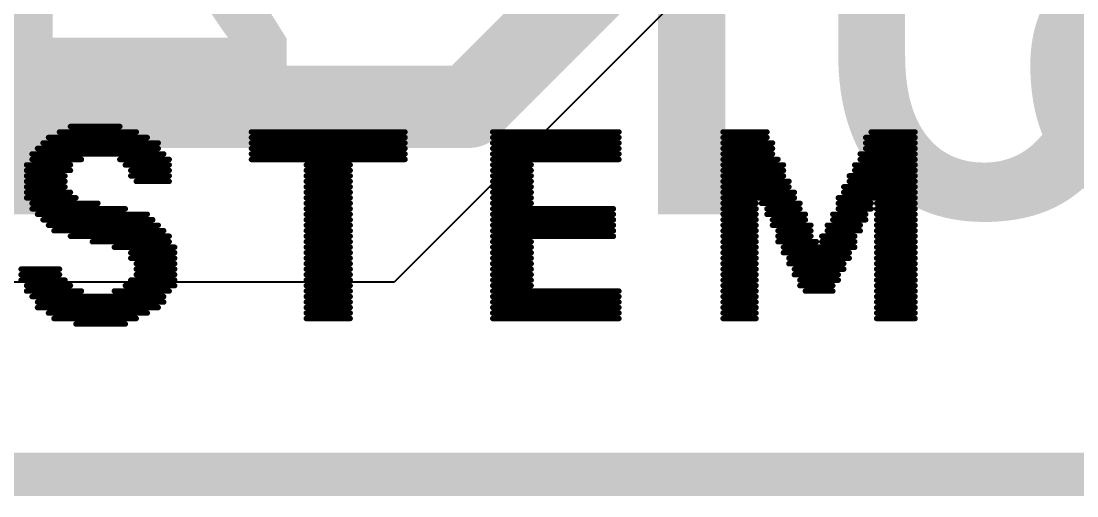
# Model space of a CAD drawing. Header units: millimetres. Extents: x 0.99 to 6.96, y 0.76 to 5.84.
# Drawn here: x 4.49 to 4.6825, y 3.1831 to 3.2696 of the extents above; entities that cross this region are included whole.
import ezdxf

# ---------------------------------------------------------------- set-up
doc = ezdxf.new("R2010")
doc.units = ezdxf.units.MM
doc.header["$MEASUREMENT"] = 0
for name, color, linetype in [('BottomLayer', 5, 'Continuous'), ('BottomOverlay', 54, 'Continuous'), ('TopOverlay', 2, 'Continuous')]:
    doc.layers.add(name, color=color, linetype=linetype)

msp = doc.modelspace()

# ---------------------------------------------------------------- linework, layer by layer
at = {"layer": 'BottomLayer'}
for p, q in [((4.61598, 3.28001), (4.55798, 3.22201)), ((4.55798, 3.22201), (4.37498, 3.22201))]:
    msp.add_line(p, q, dxfattribs=at)
at = {"layer": 'BottomLayer', "const_width": 0.015}
for points in [[(4.5716, 3.254), (4.609, 3.29141)], [(4.34998, 3.254), (4.5716, 3.254)]]:
    msp.add_lwpolyline(points, dxfattribs=at)
at = {"layer": 'BottomLayer', "const_width": 0.0075}
msp.add_lwpolyline([(4.56785, 3.254, 1), (4.57535, 3.254, 1)], format="xyb", close=True, dxfattribs=at)
msp.add_lwpolyline([(4.56785, 3.254, 1), (4.57535, 3.254, 1)], format="xyb", close=True, dxfattribs=at)
at = {"layer": 'TopOverlay'}
for points, const_width in [([(4.49698, 3.24941), (4.51098, 3.24941)], 0.001), ([(4.49898, 3.25041), (4.50798, 3.25041)], 0.001), ([(4.53198, 3.24941), (4.55998, 3.24941)], 0.001), ([(4.57598, 3.24941), (4.59898, 3.24941)], 0.001), ([(4.61798, 3.24941), (4.62598, 3.24941)], 0.001), ([(4.64498, 3.24941), (4.65298, 3.24941)], 0.001), ([(4.49398, 3.24741), (4.51498, 3.24741)], 0.001), ([(4.49498, 3.24841), (4.51298, 3.24841)], 0.001), ([(4.53198, 3.24841), (4.55998, 3.24841)], 0.001), ([(4.53198, 3.24741), (4.55998, 3.24741)], 0.001), ([(4.57598, 3.24841), (4.59898, 3.24841)], 0.001), ([(4.57598, 3.24741), (4.59898, 3.24741)], 0.001), ([(4.61798, 3.24841), (4.62598, 3.24841)], 0.001), ([(4.61798, 3.24741), (4.62698, 3.24741)], 0.001), ([(4.64398, 3.24841), (4.65298, 3.24841)], 0.001), ([(4.64398, 3.24741), (4.65298, 3.24741)], 0.001), ([(4.49198, 3.24541), (4.51598, 3.24541)], 0.001), ([(4.49298, 3.24641), (4.51498, 3.24641)], 0.001), ([(4.53198, 3.24641), (4.55998, 3.24641)], 0.001), ([(4.53198, 3.24541), (4.55998, 3.24541)], 0.001), ([(4.57598, 3.24641), (4.59898, 3.24641)], 0.001), ([(4.57598, 3.24541), (4.59898, 3.24541)], 0.001), ([(4.61798, 3.24641), (4.62698, 3.24641)], 0.001), ([(4.61798, 3.24541), (4.62698, 3.24541)], 0.001), ([(4.64298, 3.24541), (4.65298, 3.24541)], 0.001), ([(4.64398, 3.24641), (4.65298, 3.24641)], 0.001), ([(4.49098, 3.24341), (4.49898, 3.24341)], 0.001), ([(4.49198, 3.24441), (4.50098, 3.24441)], 0.001), ([(4.50798, 3.24441), (4.51698, 3.24441)], 0.001), ([(4.50898, 3.24341), (4.51698, 3.24341)], 0.001), ([(4.53198, 3.24441), (4.55998, 3.24441)], 0.001), ([(4.54198, 3.24341), (4.54998, 3.24341)], 0.001), ([(4.57598, 3.24441), (4.59898, 3.24441)], 0.001), ([(4.57598, 3.24341), (4.58298, 3.24341)], 0.001), ([(4.61798, 3.24441), (4.62798, 3.24441)], 0.001), ([(4.61798, 3.24341), (4.62898, 3.24341)], 0.001), ([(4.64198, 3.24341), (4.65298, 3.24341)], 0.001), ([(4.64298, 3.24441), (4.65298, 3.24441)], 0.001), ([(4.49098, 3.24241), (4.49898, 3.24241)], 0.001), ([(4.49098, 3.24141), (4.49798, 3.24141)], 0.001), ([(4.50998, 3.24241), (4.51698, 3.24241)], 0.001), ([(4.50998, 3.24141), (4.51698, 3.24141)], 0.001), ([(4.54198, 3.24241), (4.54998, 3.24241)], 0.001), ([(4.54198, 3.24141), (4.54998, 3.24141)], 0.001), ([(4.57598, 3.24241), (4.58298, 3.24241)], 0.001), ([(4.57598, 3.24141), (4.58298, 3.24141)], 0.001), ([(4.61798, 3.24241), (4.62898, 3.24241)], 0.001), ([(4.61798, 3.24141), (4.62898, 3.24141)], 0.001), ([(4.64098, 3.24141), (4.65298, 3.24141)], 0.001), ([(4.64198, 3.24241), (4.65298, 3.24241)], 0.001), ([(4.49098, 3.24041), (4.49798, 3.24041)], 0.001), ([(4.49098, 3.23941), (4.49798, 3.23941)], 0.001), ([(4.51098, 3.24041), (4.51698, 3.24041)], 0.001), ([(4.54198, 3.24041), (4.54998, 3.24041)], 0.001), ([(4.54198, 3.23941), (4.54998, 3.23941)], 0.001), ([(4.57598, 3.24041), (4.58298, 3.24041)], 0.001), ([(4.57598, 3.23941), (4.58298, 3.23941)], 0.001), ([(4.61798, 3.24041), (4.62998, 3.24041)], 0.001), ([(4.61798, 3.23941), (4.62998, 3.23941)], 0.001), ([(4.63998, 3.23941), (4.65298, 3.23941)], 0.001), ([(4.64098, 3.24041), (4.65298, 3.24041)], 0.001), ([(4.49098, 3.23841), (4.49898, 3.23841)], 0.001), ([(4.49098, 3.23741), (4.49998, 3.23741)], 0.001), ([(4.54198, 3.23841), (4.54998, 3.23841)], 0.001), ([(4.54198, 3.23741), (4.54998, 3.23741)], 0.001), ([(4.57598, 3.23841), (4.58298, 3.23841)], 0.001), ([(4.57598, 3.23741), (4.58298, 3.23741)], 0.001), ([(4.61798, 3.23841), (4.63098, 3.23841)], 0.001), ([(4.61798, 3.23741), (4.63098, 3.23741)], 0.001), ([(4.63898, 3.23741), (4.65298, 3.23741)], 0.001), ([(4.63998, 3.23841), (4.65298, 3.23841)], 0.001), ([(4.49198, 3.23641), (4.50398, 3.23641)], 0.001), ([(4.54198, 3.23641), (4.54998, 3.23641)], 0.001), ([(4.57598, 3.23641), (4.58298, 3.23641)], 0.001), ([(4.61798, 3.23641), (4.62398, 3.23641)], 0.001), ([(4.62498, 3.23641), (4.63198, 3.23641)], 0.001), ([(4.63898, 3.23641), (4.64498, 3.23641)], 0.001), ([(4.64598, 3.23641), (4.65298, 3.23641)], 0.001), ([(4.49198, 3.23541), (4.50898, 3.23541)], 0.001), ([(4.49298, 3.23441), (4.51298, 3.23441)], 0.001), ([(4.54198, 3.23541), (4.54998, 3.23541)], 0.001), ([(4.54198, 3.23441), (4.54998, 3.23441)], 0.001), ([(4.57598, 3.23541), (4.59798, 3.23541)], 0.001), ([(4.57598, 3.23441), (4.59798, 3.23441)], 0.001), ([(4.61798, 3.23541), (4.62398, 3.23541)], 0.001), ([(4.61798, 3.23441), (4.62398, 3.23441)], 0.001), ([(4.62598, 3.23541), (4.63198, 3.23541)], 0.001), ([(4.62598, 3.23441), (4.63298, 3.23441)], 0.001), ([(4.63798, 3.23441), (4.64398, 3.23441)], 0.001), ([(4.63898, 3.23541), (4.64498, 3.23541)], 0.001), ([(4.64598, 3.23541), (4.65298, 3.23541)], 0.001), ([(4.64598, 3.23441), (4.65298, 3.23441)], 0.001), ([(4.49398, 3.23341), (4.51398, 3.23341)], 0.001), ([(4.49498, 3.23241), (4.51498, 3.23241)], 0.001), ([(4.54198, 3.23341), (4.54998, 3.23341)], 0.001), ([(4.54198, 3.23241), (4.54998, 3.23241)], 0.001), ([(4.57598, 3.23341), (4.59798, 3.23341)], 0.001), ([(4.57598, 3.23241), (4.59798, 3.23241)], 0.001), ([(4.61798, 3.23341), (4.62398, 3.23341)], 0.001), ([(4.61798, 3.23241), (4.62398, 3.23241)], 0.001), ([(4.62698, 3.23341), (4.63298, 3.23341)], 0.001), ([(4.62698, 3.23241), (4.63398, 3.23241)], 0.001), ([(4.63698, 3.23241), (4.64298, 3.23241)], 0.001), ([(4.63798, 3.23341), (4.64398, 3.23341)], 0.001), ([(4.64598, 3.23341), (4.65298, 3.23341)], 0.001), ([(4.64598, 3.23241), (4.65298, 3.23241)], 0.001), ([(4.49598, 3.23141), (4.51598, 3.23141)], 0.001), ([(4.49898, 3.23041), (4.51698, 3.23041)], 0.001), ([(4.54198, 3.23141), (4.54998, 3.23141)], 0.001), ([(4.54198, 3.23041), (4.54998, 3.23041)], 0.001), ([(4.57598, 3.23141), (4.59798, 3.23141)], 0.001), ([(4.57598, 3.23041), (4.59798, 3.23041)], 0.001), ([(4.61798, 3.23141), (4.62398, 3.23141)], 0.001), ([(4.61798, 3.23041), (4.62398, 3.23041)], 0.001), ([(4.62798, 3.23141), (4.63398, 3.23141)], 0.001), ([(4.62798, 3.23041), (4.63398, 3.23041)], 0.001), ([(4.63598, 3.23041), (4.64198, 3.23041)], 0.001), ([(4.63698, 3.23141), (4.64298, 3.23141)], 0.001), ([(4.64598, 3.23141), (4.65298, 3.23141)], 0.001), ([(4.64598, 3.23041), (4.65298, 3.23041)], 0.001), ([(4.50298, 3.22941), (4.51698, 3.22941)], 0.001), ([(4.50698, 3.22841), (4.51798, 3.22841)], 0.001), ([(4.54198, 3.22941), (4.54998, 3.22941)], 0.001), ([(4.54198, 3.22841), (4.54998, 3.22841)], 0.001), ([(4.57598, 3.22941), (4.58298, 3.22941)], 0.001), ([(4.57598, 3.22841), (4.58298, 3.22841)], 0.001), ([(4.61798, 3.22941), (4.62398, 3.22941)], 0.001), ([(4.61798, 3.22841), (4.62398, 3.22841)], 0.001), ([(4.62798, 3.22941), (4.63498, 3.22941)], 0.001), ([(4.62898, 3.22841), (4.64198, 3.22841)], 0.001), ([(4.63598, 3.22941), (4.64198, 3.22941)], 0.001), ([(4.64598, 3.22941), (4.65298, 3.22941)], 0.001), ([(4.64598, 3.22841), (4.65298, 3.22841)], 0.001), ([(4.50998, 3.22741), (4.51798, 3.22741)], 0.001), ([(4.50998, 3.22641), (4.51798, 3.22641)], 0.001), ([(4.54198, 3.22741), (4.54998, 3.22741)], 0.001), ([(4.54198, 3.22641), (4.54998, 3.22641)], 0.001), ([(4.57598, 3.22741), (4.58298, 3.22741)], 0.001), ([(4.57598, 3.22641), (4.58298, 3.22641)], 0.001), ([(4.61798, 3.22741), (4.62398, 3.22741)], 0.001), ([(4.61798, 3.22641), (4.62398, 3.22641)], 0.001), ([(4.62898, 3.22741), (4.64098, 3.22741)], 0.001), ([(4.62998, 3.22641), (4.64098, 3.22641)], 0.001), ([(4.64598, 3.22741), (4.65298, 3.22741)], 0.001), ([(4.64598, 3.22641), (4.65298, 3.22641)], 0.001), ([(4.48998, 3.22441), (4.49698, 3.22441)], 0.001), ([(4.51098, 3.22541), (4.51798, 3.22541)], 0.001), ([(4.51098, 3.22441), (4.51798, 3.22441)], 0.001), ([(4.54198, 3.22541), (4.54998, 3.22541)], 0.001), ([(4.54198, 3.22441), (4.54998, 3.22441)], 0.001), ([(4.57598, 3.22541), (4.58298, 3.22541)], 0.001), ([(4.57598, 3.22441), (4.58298, 3.22441)], 0.001), ([(4.61798, 3.22541), (4.62398, 3.22541)], 0.001), ([(4.61798, 3.22441), (4.62398, 3.22441)], 0.001), ([(4.62998, 3.22541), (4.63998, 3.22541)], 0.001), ([(4.63098, 3.22441), (4.63998, 3.22441)], 0.001), ([(4.64598, 3.22541), (4.65298, 3.22541)], 0.001), ([(4.64598, 3.22441), (4.65298, 3.22441)], 0.001), ([(4.48998, 3.22341), (4.49698, 3.22341)], 0.001), ([(4.48998, 3.22241), (4.49798, 3.22241)], 0.001), ([(4.50998, 3.22241), (4.51798, 3.22241)], 0.001), ([(4.51098, 3.22341), (4.51798, 3.22341)], 0.001), ([(4.54198, 3.22341), (4.54998, 3.22341)], 0.001), ([(4.54198, 3.22241), (4.54998, 3.22241)], 0.001), ([(4.57598, 3.22341), (4.58298, 3.22341)], 0.001), ([(4.57598, 3.22241), (4.58298, 3.22241)], 0.001), ([(4.61798, 3.22341), (4.62398, 3.22341)], 0.001), ([(4.61798, 3.22241), (4.62398, 3.22241)], 0.001), ([(4.63098, 3.22341), (4.63898, 3.22341)], 0.001), ([(4.63198, 3.22241), (4.63898, 3.22241)], 0.001), ([(4.64598, 3.22341), (4.65298, 3.22341)], 0.001), ([(4.64598, 3.22241), (4.65298, 3.22241)], 0.001), ([(4.49098, 3.22141), (4.49898, 3.22141)], 0.001), ([(4.49098, 3.22041), (4.50098, 3.22041)], 0.001), ([(4.50698, 3.22041), (4.51698, 3.22041)], 0.001), ([(4.50898, 3.22141), (4.51798, 3.22141)], 0.001), ([(4.54198, 3.22141), (4.54998, 3.22141)], 0.001), ([(4.54198, 3.22041), (4.54998, 3.22041)], 0.001), ([(4.57598, 3.22141), (4.58298, 3.22141)], 0.001), ([(4.57598, 3.22041), (4.59898, 3.22041)], 0.001), ([(4.61798, 3.22141), (4.62398, 3.22141)], 0.001), ([(4.61798, 3.22041), (4.62398, 3.22041)], 0.001), ([(4.63198, 3.22141), (4.63798, 3.22141)], 0.001), ([(4.63298, 3.22041), (4.63798, 3.22041)], 0.001), ([(4.64598, 3.22141), (4.65298, 3.22141)], 0.001), ([(4.64598, 3.22041), (4.65298, 3.22041)], 0.001), ([(4.49198, 3.21941), (4.51598, 3.21941)], 0.001), ([(4.49298, 3.21841), (4.51598, 3.21841)], 0.001), ([(4.54198, 3.21941), (4.54998, 3.21941)], 0.001), ([(4.54198, 3.21841), (4.54998, 3.21841)], 0.001), ([(4.57598, 3.21941), (4.59898, 3.21941)], 0.001), ([(4.57598, 3.21841), (4.59898, 3.21841)], 0.001), ([(4.61798, 3.21941), (4.62398, 3.21941)], 0.001), ([(4.61798, 3.21841), (4.62398, 3.21841)], 0.001), ([(4.64598, 3.21941), (4.65298, 3.21941)], 0.001), ([(4.64598, 3.21841), (4.65298, 3.21841)], 0.001), ([(4.49298, 3.21741), (4.51498, 3.21741)], 0.001), ([(4.49498, 3.21641), (4.51298, 3.21641)], 0.001), ([(4.54198, 3.21741), (4.54998, 3.21741)], 0.001), ([(4.54198, 3.21641), (4.54998, 3.21641)], 0.001), ([(4.57598, 3.21741), (4.59898, 3.21741)], 0.001), ([(4.57598, 3.21641), (4.59898, 3.21641)], 0.001), ([(4.61798, 3.21741), (4.62398, 3.21741)], 0.001), ([(4.61798, 3.21641), (4.62398, 3.21641)], 0.001), ([(4.64598, 3.21741), (4.65298, 3.21741)], 0.001), ([(4.64598, 3.21641), (4.65298, 3.21641)], 0.001), ([(4.49598, 3.21541), (4.51098, 3.21541)], 0.001), ([(4.49998, 3.21441), (4.50898, 3.21441)], 0.001), ([(4.54198, 3.21541), (4.54998, 3.21541)], 0.001), ([(4.57598, 3.21541), (4.59898, 3.21541)], 0.001), ([(4.61798, 3.21541), (4.62398, 3.21541)], 0.001), ([(4.64598, 3.21541), (4.65298, 3.21541)], 0.001), ([(0.99657, 3.18701), (6.67028, 3.18701)], 0.00787)]:
    msp.add_lwpolyline(points, dxfattribs=dict(at, const_width=const_width))
at = {"layer": 'TopOverlay', "const_width": 0.0005}
for points in [[(4.49673, 3.24941, 1), (4.49723, 3.24941, 1)], [(4.49873, 3.25041, 1), (4.49923, 3.25041, 1)], [(4.50773, 3.25041, 1), (4.50823, 3.25041, 1)], [(4.51073, 3.24941, 1), (4.51123, 3.24941, 1)], [(4.53173, 3.24941, 1), (4.53223, 3.24941, 1)], [(4.55973, 3.24941, 1), (4.56023, 3.24941, 1)], [(4.57573, 3.24941, 1), (4.57623, 3.24941, 1)], [(4.59873, 3.24941, 1), (4.59923, 3.24941, 1)], [(4.61773, 3.24941, 1), (4.61823, 3.24941, 1)], [(4.62573, 3.24941, 1), (4.62623, 3.24941, 1)], [(4.64473, 3.24941, 1), (4.64523, 3.24941, 1)], [(4.65273, 3.24941, 1), (4.65323, 3.24941, 1)], [(4.49373, 3.24741, 1), (4.49423, 3.24741, 1)], [(4.49473, 3.24841, 1), (4.49523, 3.24841, 1)], [(4.51273, 3.24841, 1), (4.51323, 3.24841, 1)], [(4.51473, 3.24741, 1), (4.51523, 3.24741, 1)], [(4.53173, 3.24841, 1), (4.53223, 3.24841, 1)], [(4.53173, 3.24741, 1), (4.53223, 3.24741, 1)], [(4.55973, 3.24841, 1), (4.56023, 3.24841, 1)], [(4.55973, 3.24741, 1), (4.56023, 3.24741, 1)], [(4.57573, 3.24841, 1), (4.57623, 3.24841, 1)], [(4.57573, 3.24741, 1), (4.57623, 3.24741, 1)], [(4.59873, 3.24841, 1), (4.59923, 3.24841, 1)], [(4.59873, 3.24741, 1), (4.59923, 3.24741, 1)], [(4.61773, 3.24841, 1), (4.61823, 3.24841, 1)], [(4.61773, 3.24741, 1), (4.61823, 3.24741, 1)], [(4.62573, 3.24841, 1), (4.62623, 3.24841, 1)], [(4.62673, 3.24741, 1), (4.62723, 3.24741, 1)], [(4.64373, 3.24841, 1), (4.64423, 3.24841, 1)], [(4.64373, 3.24741, 1), (4.64423, 3.24741, 1)], [(4.65273, 3.24841, 1), (4.65323, 3.24841, 1)], [(4.65273, 3.24741, 1), (4.65323, 3.24741, 1)], [(4.49173, 3.24541, 1), (4.49223, 3.24541, 1)], [(4.49273, 3.24641, 1), (4.49323, 3.24641, 1)], [(4.51473, 3.24641, 1), (4.51523, 3.24641, 1)], [(4.51573, 3.24541, 1), (4.51623, 3.24541, 1)], [(4.53173, 3.24641, 1), (4.53223, 3.24641, 1)], [(4.53173, 3.24541, 1), (4.53223, 3.24541, 1)], [(4.55973, 3.24641, 1), (4.56023, 3.24641, 1)], [(4.55973, 3.24541, 1), (4.56023, 3.24541, 1)], [(4.57573, 3.24641, 1), (4.57623, 3.24641, 1)], [(4.57573, 3.24541, 1), (4.57623, 3.24541, 1)], [(4.59873, 3.24641, 1), (4.59923, 3.24641, 1)], [(4.59873, 3.24541, 1), (4.59923, 3.24541, 1)], [(4.61773, 3.24641, 1), (4.61823, 3.24641, 1)], [(4.61773, 3.24541, 1), (4.61823, 3.24541, 1)], [(4.62673, 3.24641, 1), (4.62723, 3.24641, 1)], [(4.62673, 3.24541, 1), (4.62723, 3.24541, 1)], [(4.64273, 3.24541, 1), (4.64323, 3.24541, 1)], [(4.64373, 3.24641, 1), (4.64423, 3.24641, 1)], [(4.65273, 3.24641, 1), (4.65323, 3.24641, 1)], [(4.65273, 3.24541, 1), (4.65323, 3.24541, 1)], [(4.49073, 3.24341, 1), (4.49123, 3.24341, 1)], [(4.49173, 3.24441, 1), (4.49223, 3.24441, 1)], [(4.49873, 3.24341, 1), (4.49923, 3.24341, 1)], [(4.50073, 3.24441, 1), (4.50123, 3.24441, 1)], [(4.50773, 3.24441, 1), (4.50823, 3.24441, 1)], [(4.50873, 3.24341, 1), (4.50923, 3.24341, 1)], [(4.51673, 3.24441, 1), (4.51723, 3.24441, 1)], [(4.51673, 3.24341, 1), (4.51723, 3.24341, 1)], [(4.53173, 3.24441, 1), (4.53223, 3.24441, 1)], [(4.54173, 3.24341, 1), (4.54223, 3.24341, 1)], [(4.54973, 3.24341, 1), (4.55023, 3.24341, 1)], [(4.55973, 3.24441, 1), (4.56023, 3.24441, 1)], [(4.57573, 3.24441, 1), (4.57623, 3.24441, 1)], [(4.57573, 3.24341, 1), (4.57623, 3.24341, 1)], [(4.58273, 3.24341, 1), (4.58323, 3.24341, 1)], [(4.59873, 3.24441, 1), (4.59923, 3.24441, 1)], [(4.61773, 3.24441, 1), (4.61823, 3.24441, 1)], [(4.61773, 3.24341, 1), (4.61823, 3.24341, 1)], [(4.62773, 3.24441, 1), (4.62823, 3.24441, 1)], [(4.62873, 3.24341, 1), (4.62923, 3.24341, 1)], [(4.64173, 3.24341, 1), (4.64223, 3.24341, 1)], [(4.64273, 3.24441, 1), (4.64323, 3.24441, 1)], [(4.65273, 3.24441, 1), (4.65323, 3.24441, 1)], [(4.65273, 3.24341, 1), (4.65323, 3.24341, 1)], [(4.49073, 3.24241, 1), (4.49123, 3.24241, 1)], [(4.49073, 3.24141, 1), (4.49123, 3.24141, 1)], [(4.49773, 3.24141, 1), (4.49823, 3.24141, 1)], [(4.49873, 3.24241, 1), (4.49923, 3.24241, 1)], [(4.50973, 3.24241, 1), (4.51023, 3.24241, 1)], [(4.50973, 3.24141, 1), (4.51023, 3.24141, 1)], [(4.51673, 3.24241, 1), (4.51723, 3.24241, 1)], [(4.51673, 3.24141, 1), (4.51723, 3.24141, 1)], [(4.54173, 3.24241, 1), (4.54223, 3.24241, 1)], [(4.54173, 3.24141, 1), (4.54223, 3.24141, 1)], [(4.54973, 3.24241, 1), (4.55023, 3.24241, 1)], [(4.54973, 3.24141, 1), (4.55023, 3.24141, 1)], [(4.57573, 3.24241, 1), (4.57623, 3.24241, 1)], [(4.57573, 3.24141, 1), (4.57623, 3.24141, 1)], [(4.58273, 3.24241, 1), (4.58323, 3.24241, 1)], [(4.58273, 3.24141, 1), (4.58323, 3.24141, 1)], [(4.61773, 3.24241, 1), (4.61823, 3.24241, 1)], [(4.61773, 3.24141, 1), (4.61823, 3.24141, 1)], [(4.62873, 3.24241, 1), (4.62923, 3.24241, 1)], [(4.62873, 3.24141, 1), (4.62923, 3.24141, 1)], [(4.64073, 3.24141, 1), (4.64123, 3.24141, 1)], [(4.64173, 3.24241, 1), (4.64223, 3.24241, 1)], [(4.65273, 3.24241, 1), (4.65323, 3.24241, 1)], [(4.65273, 3.24141, 1), (4.65323, 3.24141, 1)], [(4.49073, 3.24041, 1), (4.49123, 3.24041, 1)], [(4.49073, 3.23941, 1), (4.49123, 3.23941, 1)], [(4.49773, 3.24041, 1), (4.49823, 3.24041, 1)], [(4.49773, 3.23941, 1), (4.49823, 3.23941, 1)], [(4.51073, 3.24041, 1), (4.51123, 3.24041, 1)], [(4.51673, 3.24041, 1), (4.51723, 3.24041, 1)], [(4.54173, 3.24041, 1), (4.54223, 3.24041, 1)], [(4.54173, 3.23941, 1), (4.54223, 3.23941, 1)], [(4.54973, 3.24041, 1), (4.55023, 3.24041, 1)], [(4.54973, 3.23941, 1), (4.55023, 3.23941, 1)], [(4.57573, 3.24041, 1), (4.57623, 3.24041, 1)], [(4.57573, 3.23941, 1), (4.57623, 3.23941, 1)], [(4.58273, 3.24041, 1), (4.58323, 3.24041, 1)], [(4.58273, 3.23941, 1), (4.58323, 3.23941, 1)], [(4.61773, 3.24041, 1), (4.61823, 3.24041, 1)], [(4.61773, 3.23941, 1), (4.61823, 3.23941, 1)], [(4.62973, 3.24041, 1), (4.63023, 3.24041, 1)], [(4.62973, 3.23941, 1), (4.63023, 3.23941, 1)], [(4.63973, 3.23941, 1), (4.64023, 3.23941, 1)], [(4.64073, 3.24041, 1), (4.64123, 3.24041, 1)], [(4.65273, 3.24041, 1), (4.65323, 3.24041, 1)], [(4.65273, 3.23941, 1), (4.65323, 3.23941, 1)], [(4.49073, 3.23841, 1), (4.49123, 3.23841, 1)], [(4.49073, 3.23741, 1), (4.49123, 3.23741, 1)], [(4.49873, 3.23841, 1), (4.49923, 3.23841, 1)], [(4.49973, 3.23741, 1), (4.50023, 3.23741, 1)], [(4.54173, 3.23841, 1), (4.54223, 3.23841, 1)], [(4.54173, 3.23741, 1), (4.54223, 3.23741, 1)], [(4.54973, 3.23841, 1), (4.55023, 3.23841, 1)], [(4.54973, 3.23741, 1), (4.55023, 3.23741, 1)], [(4.57573, 3.23841, 1), (4.57623, 3.23841, 1)], [(4.57573, 3.23741, 1), (4.57623, 3.23741, 1)], [(4.58273, 3.23841, 1), (4.58323, 3.23841, 1)], [(4.58273, 3.23741, 1), (4.58323, 3.23741, 1)], [(4.61773, 3.23841, 1), (4.61823, 3.23841, 1)], [(4.61773, 3.23741, 1), (4.61823, 3.23741, 1)], [(4.63073, 3.23841, 1), (4.63123, 3.23841, 1)], [(4.63073, 3.23741, 1), (4.63123, 3.23741, 1)], [(4.63873, 3.23741, 1), (4.63923, 3.23741, 1)], [(4.63973, 3.23841, 1), (4.64023, 3.23841, 1)], [(4.65273, 3.23841, 1), (4.65323, 3.23841, 1)], [(4.65273, 3.23741, 1), (4.65323, 3.23741, 1)], [(4.49173, 3.23641, 1), (4.49223, 3.23641, 1)], [(4.50373, 3.23641, 1), (4.50423, 3.23641, 1)], [(4.54173, 3.23641, 1), (4.54223, 3.23641, 1)], [(4.54973, 3.23641, 1), (4.55023, 3.23641, 1)], [(4.57573, 3.23641, 1), (4.57623, 3.23641, 1)], [(4.58273, 3.23641, 1), (4.58323, 3.23641, 1)], [(4.61773, 3.23641, 1), (4.61823, 3.23641, 1)], [(4.62373, 3.23641, 1), (4.62423, 3.23641, 1)], [(4.62473, 3.23641, 1), (4.62523, 3.23641, 1)], [(4.63173, 3.23641, 1), (4.63223, 3.23641, 1)], [(4.63873, 3.23641, 1), (4.63923, 3.23641, 1)], [(4.64473, 3.23641, 1), (4.64523, 3.23641, 1)], [(4.64573, 3.23641, 1), (4.64623, 3.23641, 1)], [(4.65273, 3.23641, 1), (4.65323, 3.23641, 1)], [(4.49173, 3.23541, 1), (4.49223, 3.23541, 1)], [(4.49273, 3.23441, 1), (4.49323, 3.23441, 1)], [(4.50873, 3.23541, 1), (4.50923, 3.23541, 1)], [(4.51273, 3.23441, 1), (4.51323, 3.23441, 1)], [(4.54173, 3.23541, 1), (4.54223, 3.23541, 1)], [(4.54173, 3.23441, 1), (4.54223, 3.23441, 1)], [(4.54973, 3.23541, 1), (4.55023, 3.23541, 1)], [(4.54973, 3.23441, 1), (4.55023, 3.23441, 1)], [(4.57573, 3.23541, 1), (4.57623, 3.23541, 1)], [(4.57573, 3.23441, 1), (4.57623, 3.23441, 1)], [(4.59773, 3.23541, 1), (4.59823, 3.23541, 1)], [(4.59773, 3.23441, 1), (4.59823, 3.23441, 1)], [(4.61773, 3.23541, 1), (4.61823, 3.23541, 1)], [(4.61773, 3.23441, 1), (4.61823, 3.23441, 1)], [(4.62373, 3.23541, 1), (4.62423, 3.23541, 1)], [(4.62373, 3.23441, 1), (4.62423, 3.23441, 1)], [(4.62573, 3.23541, 1), (4.62623, 3.23541, 1)], [(4.62573, 3.23441, 1), (4.62623, 3.23441, 1)], [(4.63173, 3.23541, 1), (4.63223, 3.23541, 1)], [(4.63273, 3.23441, 1), (4.63323, 3.23441, 1)], [(4.63773, 3.23441, 1), (4.63823, 3.23441, 1)], [(4.63873, 3.23541, 1), (4.63923, 3.23541, 1)], [(4.64373, 3.23441, 1), (4.64423, 3.23441, 1)], [(4.64473, 3.23541, 1), (4.64523, 3.23541, 1)], [(4.64573, 3.23541, 1), (4.64623, 3.23541, 1)], [(4.64573, 3.23441, 1), (4.64623, 3.23441, 1)], [(4.65273, 3.23541, 1), (4.65323, 3.23541, 1)], [(4.65273, 3.23441, 1), (4.65323, 3.23441, 1)], [(4.49373, 3.23341, 1), (4.49423, 3.23341, 1)], [(4.49473, 3.23241, 1), (4.49523, 3.23241, 1)], [(4.51373, 3.23341, 1), (4.51423, 3.23341, 1)], [(4.51473, 3.23241, 1), (4.51523, 3.23241, 1)], [(4.54173, 3.23341, 1), (4.54223, 3.23341, 1)], [(4.54173, 3.23241, 1), (4.54223, 3.23241, 1)], [(4.54973, 3.23341, 1), (4.55023, 3.23341, 1)], [(4.54973, 3.23241, 1), (4.55023, 3.23241, 1)], [(4.57573, 3.23341, 1), (4.57623, 3.23341, 1)], [(4.57573, 3.23241, 1), (4.57623, 3.23241, 1)], [(4.59773, 3.23341, 1), (4.59823, 3.23341, 1)], [(4.59773, 3.23241, 1), (4.59823, 3.23241, 1)], [(4.61773, 3.23341, 1), (4.61823, 3.23341, 1)], [(4.61773, 3.23241, 1), (4.61823, 3.23241, 1)], [(4.62373, 3.23341, 1), (4.62423, 3.23341, 1)], [(4.62373, 3.23241, 1), (4.62423, 3.23241, 1)], [(4.62673, 3.23341, 1), (4.62723, 3.23341, 1)], [(4.62673, 3.23241, 1), (4.62723, 3.23241, 1)], [(4.63273, 3.23341, 1), (4.63323, 3.23341, 1)], [(4.63373, 3.23241, 1), (4.63423, 3.23241, 1)], [(4.63673, 3.23241, 1), (4.63723, 3.23241, 1)], [(4.63773, 3.23341, 1), (4.63823, 3.23341, 1)], [(4.64273, 3.23241, 1), (4.64323, 3.23241, 1)], [(4.64373, 3.23341, 1), (4.64423, 3.23341, 1)], [(4.64573, 3.23341, 1), (4.64623, 3.23341, 1)], [(4.64573, 3.23241, 1), (4.64623, 3.23241, 1)], [(4.65273, 3.23341, 1), (4.65323, 3.23341, 1)], [(4.65273, 3.23241, 1), (4.65323, 3.23241, 1)], [(4.49573, 3.23141, 1), (4.49623, 3.23141, 1)], [(4.49873, 3.23041, 1), (4.49923, 3.23041, 1)], [(4.51573, 3.23141, 1), (4.51623, 3.23141, 1)], [(4.51673, 3.23041, 1), (4.51723, 3.23041, 1)], [(4.54173, 3.23141, 1), (4.54223, 3.23141, 1)], [(4.54173, 3.23041, 1), (4.54223, 3.23041, 1)], [(4.54973, 3.23141, 1), (4.55023, 3.23141, 1)], [(4.54973, 3.23041, 1), (4.55023, 3.23041, 1)], [(4.57573, 3.23141, 1), (4.57623, 3.23141, 1)], [(4.57573, 3.23041, 1), (4.57623, 3.23041, 1)], [(4.59773, 3.23141, 1), (4.59823, 3.23141, 1)], [(4.59773, 3.23041, 1), (4.59823, 3.23041, 1)], [(4.61773, 3.23141, 1), (4.61823, 3.23141, 1)], [(4.61773, 3.23041, 1), (4.61823, 3.23041, 1)], [(4.62373, 3.23141, 1), (4.62423, 3.23141, 1)], [(4.62373, 3.23041, 1), (4.62423, 3.23041, 1)], [(4.62773, 3.23141, 1), (4.62823, 3.23141, 1)], [(4.62773, 3.23041, 1), (4.62823, 3.23041, 1)], [(4.63373, 3.23141, 1), (4.63423, 3.23141, 1)], [(4.63373, 3.23041, 1), (4.63423, 3.23041, 1)], [(4.63573, 3.23041, 1), (4.63623, 3.23041, 1)], [(4.63673, 3.23141, 1), (4.63723, 3.23141, 1)], [(4.64173, 3.23041, 1), (4.64223, 3.23041, 1)], [(4.64273, 3.23141, 1), (4.64323, 3.23141, 1)], [(4.64573, 3.23141, 1), (4.64623, 3.23141, 1)], [(4.64573, 3.23041, 1), (4.64623, 3.23041, 1)], [(4.65273, 3.23141, 1), (4.65323, 3.23141, 1)], [(4.65273, 3.23041, 1), (4.65323, 3.23041, 1)], [(4.50273, 3.22941, 1), (4.50323, 3.22941, 1)], [(4.50673, 3.22841, 1), (4.50723, 3.22841, 1)], [(4.51673, 3.22941, 1), (4.51723, 3.22941, 1)], [(4.51773, 3.22841, 1), (4.51823, 3.22841, 1)], [(4.54173, 3.22941, 1), (4.54223, 3.22941, 1)], [(4.54173, 3.22841, 1), (4.54223, 3.22841, 1)], [(4.54973, 3.22941, 1), (4.55023, 3.22941, 1)], [(4.54973, 3.22841, 1), (4.55023, 3.22841, 1)], [(4.57573, 3.22941, 1), (4.57623, 3.22941, 1)], [(4.57573, 3.22841, 1), (4.57623, 3.22841, 1)], [(4.58273, 3.22941, 1), (4.58323, 3.22941, 1)], [(4.58273, 3.22841, 1), (4.58323, 3.22841, 1)], [(4.61773, 3.22941, 1), (4.61823, 3.22941, 1)], [(4.61773, 3.22841, 1), (4.61823, 3.22841, 1)], [(4.62373, 3.22941, 1), (4.62423, 3.22941, 1)], [(4.62373, 3.22841, 1), (4.62423, 3.22841, 1)], [(4.62773, 3.22941, 1), (4.62823, 3.22941, 1)], [(4.62873, 3.22841, 1), (4.62923, 3.22841, 1)], [(4.63473, 3.22941, 1), (4.63523, 3.22941, 1)], [(4.63573, 3.22941, 1), (4.63623, 3.22941, 1)], [(4.64173, 3.22941, 1), (4.64223, 3.22941, 1)], [(4.64173, 3.22841, 1), (4.64223, 3.22841, 1)], [(4.64573, 3.22941, 1), (4.64623, 3.22941, 1)], [(4.64573, 3.22841, 1), (4.64623, 3.22841, 1)], [(4.65273, 3.22941, 1), (4.65323, 3.22941, 1)], [(4.65273, 3.22841, 1), (4.65323, 3.22841, 1)], [(4.50973, 3.22741, 1), (4.51023, 3.22741, 1)], [(4.50973, 3.22641, 1), (4.51023, 3.22641, 1)], [(4.51773, 3.22741, 1), (4.51823, 3.22741, 1)], [(4.51773, 3.22641, 1), (4.51823, 3.22641, 1)], [(4.54173, 3.22741, 1), (4.54223, 3.22741, 1)], [(4.54173, 3.22641, 1), (4.54223, 3.22641, 1)], [(4.54973, 3.22741, 1), (4.55023, 3.22741, 1)], [(4.54973, 3.22641, 1), (4.55023, 3.22641, 1)], [(4.57573, 3.22741, 1), (4.57623, 3.22741, 1)], [(4.57573, 3.22641, 1), (4.57623, 3.22641, 1)], [(4.58273, 3.22741, 1), (4.58323, 3.22741, 1)], [(4.58273, 3.22641, 1), (4.58323, 3.22641, 1)], [(4.61773, 3.22741, 1), (4.61823, 3.22741, 1)], [(4.61773, 3.22641, 1), (4.61823, 3.22641, 1)], [(4.62373, 3.22741, 1), (4.62423, 3.22741, 1)], [(4.62373, 3.22641, 1), (4.62423, 3.22641, 1)], [(4.62873, 3.22741, 1), (4.62923, 3.22741, 1)], [(4.62973, 3.22641, 1), (4.63023, 3.22641, 1)], [(4.64073, 3.22741, 1), (4.64123, 3.22741, 1)], [(4.64073, 3.22641, 1), (4.64123, 3.22641, 1)], [(4.64573, 3.22741, 1), (4.64623, 3.22741, 1)], [(4.64573, 3.22641, 1), (4.64623, 3.22641, 1)], [(4.65273, 3.22741, 1), (4.65323, 3.22741, 1)], [(4.65273, 3.22641, 1), (4.65323, 3.22641, 1)], [(4.48973, 3.22441, 1), (4.49023, 3.22441, 1)], [(4.49673, 3.22441, 1), (4.49723, 3.22441, 1)], [(4.51073, 3.22541, 1), (4.51123, 3.22541, 1)], [(4.51073, 3.22441, 1), (4.51123, 3.22441, 1)], [(4.51773, 3.22541, 1), (4.51823, 3.22541, 1)], [(4.51773, 3.22441, 1), (4.51823, 3.22441, 1)], [(4.54173, 3.22541, 1), (4.54223, 3.22541, 1)], [(4.54173, 3.22441, 1), (4.54223, 3.22441, 1)], [(4.54973, 3.22541, 1), (4.55023, 3.22541, 1)], [(4.54973, 3.22441, 1), (4.55023, 3.22441, 1)], [(4.57573, 3.22541, 1), (4.57623, 3.22541, 1)], [(4.57573, 3.22441, 1), (4.57623, 3.22441, 1)], [(4.58273, 3.22541, 1), (4.58323, 3.22541, 1)], [(4.58273, 3.22441, 1), (4.58323, 3.22441, 1)], [(4.61773, 3.22541, 1), (4.61823, 3.22541, 1)], [(4.61773, 3.22441, 1), (4.61823, 3.22441, 1)], [(4.62373, 3.22541, 1), (4.62423, 3.22541, 1)], [(4.62373, 3.22441, 1), (4.62423, 3.22441, 1)], [(4.62973, 3.22541, 1), (4.63023, 3.22541, 1)], [(4.63073, 3.22441, 1), (4.63123, 3.22441, 1)], [(4.63973, 3.22541, 1), (4.64023, 3.22541, 1)], [(4.63973, 3.22441, 1), (4.64023, 3.22441, 1)], [(4.64573, 3.22541, 1), (4.64623, 3.22541, 1)], [(4.64573, 3.22441, 1), (4.64623, 3.22441, 1)], [(4.65273, 3.22541, 1), (4.65323, 3.22541, 1)], [(4.65273, 3.22441, 1), (4.65323, 3.22441, 1)], [(4.48973, 3.22341, 1), (4.49023, 3.22341, 1)], [(4.48973, 3.22241, 1), (4.49023, 3.22241, 1)], [(4.49673, 3.22341, 1), (4.49723, 3.22341, 1)], [(4.49773, 3.22241, 1), (4.49823, 3.22241, 1)], [(4.50973, 3.22241, 1), (4.51023, 3.22241, 1)], [(4.51073, 3.22341, 1), (4.51123, 3.22341, 1)], [(4.51773, 3.22341, 1), (4.51823, 3.22341, 1)], [(4.51773, 3.22241, 1), (4.51823, 3.22241, 1)], [(4.54173, 3.22341, 1), (4.54223, 3.22341, 1)], [(4.54173, 3.22241, 1), (4.54223, 3.22241, 1)], [(4.54973, 3.22341, 1), (4.55023, 3.22341, 1)], [(4.54973, 3.22241, 1), (4.55023, 3.22241, 1)], [(4.57573, 3.22341, 1), (4.57623, 3.22341, 1)], [(4.57573, 3.22241, 1), (4.57623, 3.22241, 1)], [(4.58273, 3.22341, 1), (4.58323, 3.22341, 1)], [(4.58273, 3.22241, 1), (4.58323, 3.22241, 1)], [(4.61773, 3.22341, 1), (4.61823, 3.22341, 1)], [(4.61773, 3.22241, 1), (4.61823, 3.22241, 1)], [(4.62373, 3.22341, 1), (4.62423, 3.22341, 1)], [(4.62373, 3.22241, 1), (4.62423, 3.22241, 1)], [(4.63073, 3.22341, 1), (4.63123, 3.22341, 1)], [(4.63173, 3.22241, 1), (4.63223, 3.22241, 1)], [(4.63873, 3.22341, 1), (4.63923, 3.22341, 1)], [(4.63873, 3.22241, 1), (4.63923, 3.22241, 1)], [(4.64573, 3.22341, 1), (4.64623, 3.22341, 1)], [(4.64573, 3.22241, 1), (4.64623, 3.22241, 1)], [(4.65273, 3.22341, 1), (4.65323, 3.22341, 1)], [(4.65273, 3.22241, 1), (4.65323, 3.22241, 1)], [(4.49073, 3.22141, 1), (4.49123, 3.22141, 1)], [(4.49073, 3.22041, 1), (4.49123, 3.22041, 1)], [(4.49873, 3.22141, 1), (4.49923, 3.22141, 1)], [(4.50073, 3.22041, 1), (4.50123, 3.22041, 1)], [(4.50673, 3.22041, 1), (4.50723, 3.22041, 1)], [(4.50873, 3.22141, 1), (4.50923, 3.22141, 1)], [(4.51673, 3.22041, 1), (4.51723, 3.22041, 1)], [(4.51773, 3.22141, 1), (4.51823, 3.22141, 1)], [(4.54173, 3.22141, 1), (4.54223, 3.22141, 1)], [(4.54173, 3.22041, 1), (4.54223, 3.22041, 1)], [(4.54973, 3.22141, 1), (4.55023, 3.22141, 1)], [(4.54973, 3.22041, 1), (4.55023, 3.22041, 1)], [(4.57573, 3.22141, 1), (4.57623, 3.22141, 1)], [(4.57573, 3.22041, 1), (4.57623, 3.22041, 1)], [(4.58273, 3.22141, 1), (4.58323, 3.22141, 1)], [(4.59873, 3.22041, 1), (4.59923, 3.22041, 1)], [(4.61773, 3.22141, 1), (4.61823, 3.22141, 1)], [(4.61773, 3.22041, 1), (4.61823, 3.22041, 1)], [(4.62373, 3.22141, 1), (4.62423, 3.22141, 1)], [(4.62373, 3.22041, 1), (4.62423, 3.22041, 1)], [(4.63173, 3.22141, 1), (4.63223, 3.22141, 1)], [(4.63273, 3.22041, 1), (4.63323, 3.22041, 1)], [(4.63773, 3.22141, 1), (4.63823, 3.22141, 1)], [(4.63773, 3.22041, 1), (4.63823, 3.22041, 1)], [(4.64573, 3.22141, 1), (4.64623, 3.22141, 1)], [(4.64573, 3.22041, 1), (4.64623, 3.22041, 1)], [(4.65273, 3.22141, 1), (4.65323, 3.22141, 1)], [(4.65273, 3.22041, 1), (4.65323, 3.22041, 1)], [(4.49173, 3.21941, 1), (4.49223, 3.21941, 1)], [(4.49273, 3.21841, 1), (4.49323, 3.21841, 1)], [(4.51573, 3.21941, 1), (4.51623, 3.21941, 1)], [(4.51573, 3.21841, 1), (4.51623, 3.21841, 1)], [(4.54173, 3.21941, 1), (4.54223, 3.21941, 1)], [(4.54173, 3.21841, 1), (4.54223, 3.21841, 1)], [(4.54973, 3.21941, 1), (4.55023, 3.21941, 1)], [(4.54973, 3.21841, 1), (4.55023, 3.21841, 1)], [(4.57573, 3.21941, 1), (4.57623, 3.21941, 1)], [(4.57573, 3.21841, 1), (4.57623, 3.21841, 1)], [(4.59873, 3.21941, 1), (4.59923, 3.21941, 1)], [(4.59873, 3.21841, 1), (4.59923, 3.21841, 1)], [(4.61773, 3.21941, 1), (4.61823, 3.21941, 1)], [(4.61773, 3.21841, 1), (4.61823, 3.21841, 1)], [(4.62373, 3.21941, 1), (4.62423, 3.21941, 1)], [(4.62373, 3.21841, 1), (4.62423, 3.21841, 1)], [(4.64573, 3.21941, 1), (4.64623, 3.21941, 1)], [(4.64573, 3.21841, 1), (4.64623, 3.21841, 1)], [(4.65273, 3.21941, 1), (4.65323, 3.21941, 1)], [(4.65273, 3.21841, 1), (4.65323, 3.21841, 1)], [(4.49273, 3.21741, 1), (4.49323, 3.21741, 1)], [(4.49473, 3.21641, 1), (4.49523, 3.21641, 1)], [(4.51273, 3.21641, 1), (4.51323, 3.21641, 1)], [(4.51473, 3.21741, 1), (4.51523, 3.21741, 1)], [(4.54173, 3.21741, 1), (4.54223, 3.21741, 1)], [(4.54173, 3.21641, 1), (4.54223, 3.21641, 1)], [(4.54973, 3.21741, 1), (4.55023, 3.21741, 1)], [(4.54973, 3.21641, 1), (4.55023, 3.21641, 1)], [(4.57573, 3.21741, 1), (4.57623, 3.21741, 1)], [(4.57573, 3.21641, 1), (4.57623, 3.21641, 1)], [(4.59873, 3.21741, 1), (4.59923, 3.21741, 1)], [(4.59873, 3.21641, 1), (4.59923, 3.21641, 1)], [(4.61773, 3.21741, 1), (4.61823, 3.21741, 1)], [(4.61773, 3.21641, 1), (4.61823, 3.21641, 1)], [(4.62373, 3.21741, 1), (4.62423, 3.21741, 1)], [(4.62373, 3.21641, 1), (4.62423, 3.21641, 1)], [(4.64573, 3.21741, 1), (4.64623, 3.21741, 1)], [(4.64573, 3.21641, 1), (4.64623, 3.21641, 1)], [(4.65273, 3.21741, 1), (4.65323, 3.21741, 1)], [(4.65273, 3.21641, 1), (4.65323, 3.21641, 1)], [(4.49573, 3.21541, 1), (4.49623, 3.21541, 1)], [(4.49973, 3.21441, 1), (4.50023, 3.21441, 1)], [(4.50873, 3.21441, 1), (4.50923, 3.21441, 1)], [(4.51073, 3.21541, 1), (4.51123, 3.21541, 1)], [(4.54173, 3.21541, 1), (4.54223, 3.21541, 1)], [(4.54973, 3.21541, 1), (4.55023, 3.21541, 1)], [(4.57573, 3.21541, 1), (4.57623, 3.21541, 1)], [(4.59873, 3.21541, 1), (4.59923, 3.21541, 1)], [(4.61773, 3.21541, 1), (4.61823, 3.21541, 1)], [(4.62373, 3.21541, 1), (4.62423, 3.21541, 1)], [(4.64573, 3.21541, 1), (4.64623, 3.21541, 1)], [(4.65273, 3.21541, 1), (4.65323, 3.21541, 1)]]:
    msp.add_lwpolyline(points, format="xyb", close=True, dxfattribs=at)

# ---------------------------------------------------------------- texts
at = {"layer": 'BottomOverlay', "text_generation_flag": 2}
for s, p in [('JP3', (4.895, 3.23441)), ('JP4', (4.695, 3.23441))]:
    msp.add_text(s, height=0.098425, dxfattribs=at).set_placement(p)

doc.saveas('drawing.dxf')
